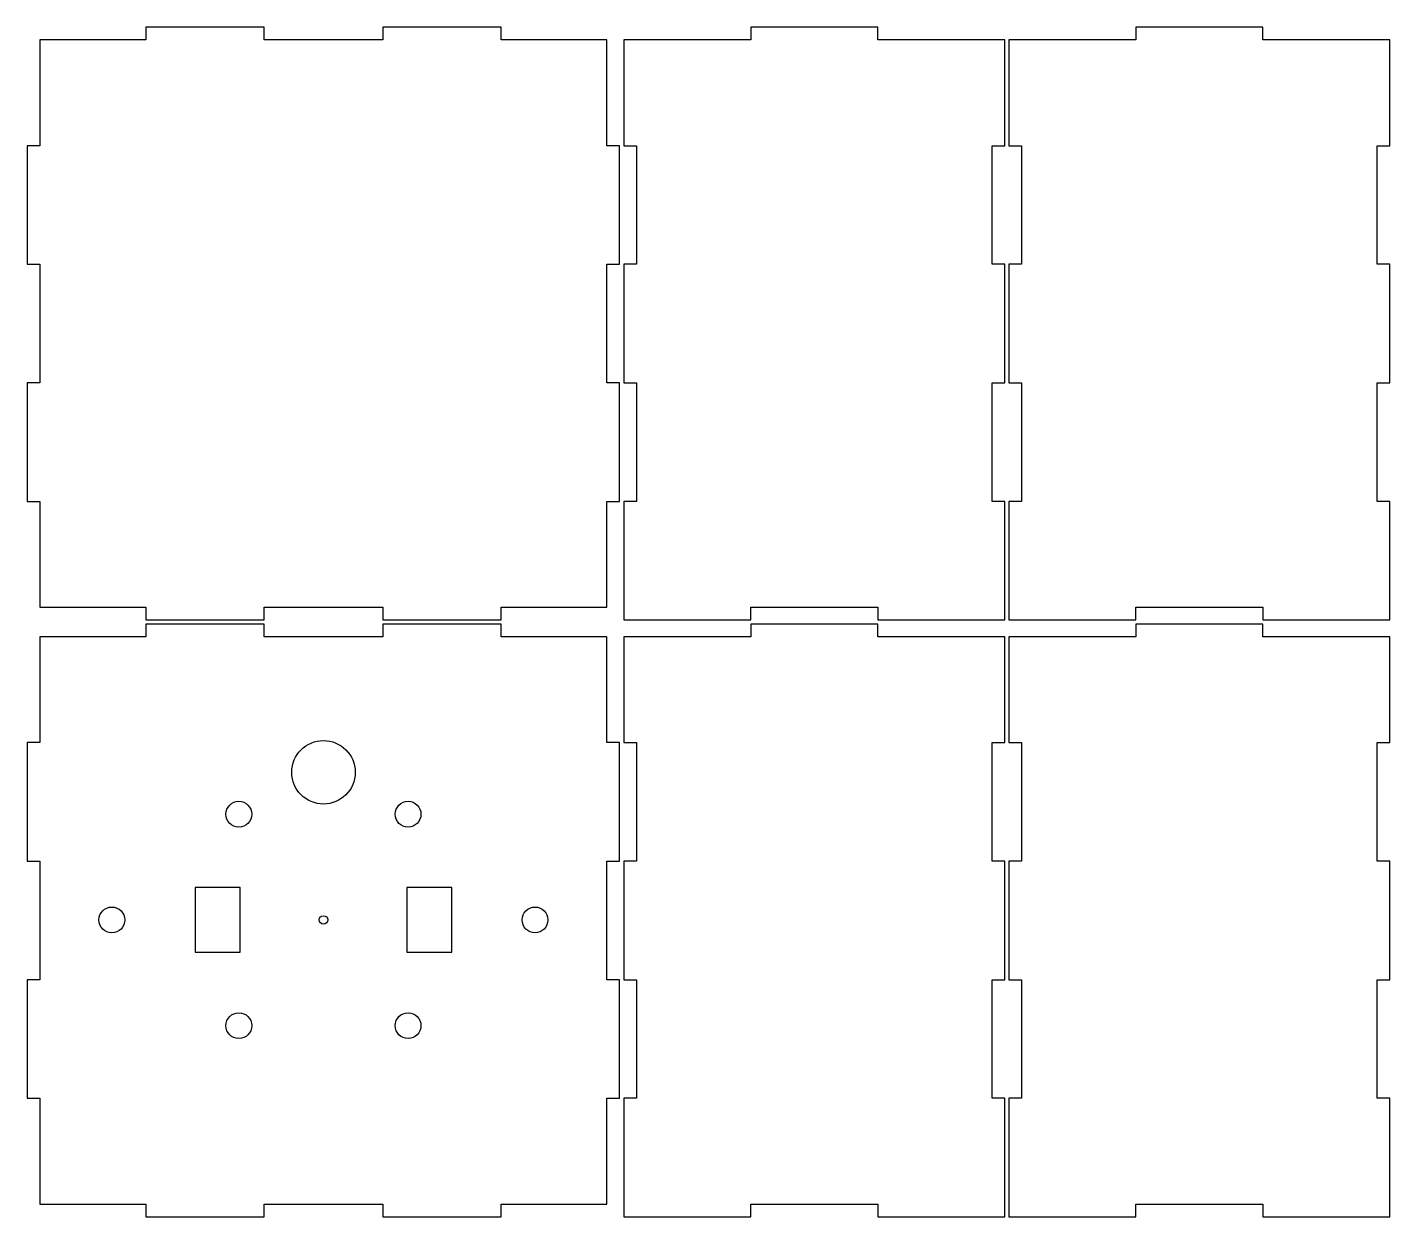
# Model space of a CAD drawing. Header units: millimetres. Extents: x -71 to 251, y 100 to 381.
import ezdxf

# ---------------------------------------------------------------- set-up
doc = ezdxf.new("R2010")
doc.units = ezdxf.units.MM
doc.header["$MEASUREMENT"] = 0
doc.layers.add('Default', color=18, linetype='Continuous', true_color=0x000000)
doc.layers.add('master_box_only', color=160, linetype='Continuous', true_color=0x0022ff)

msp = doc.modelspace()

# ---------------------------------------------------------------- linework, layer by layer
at = {"layer": 'Default'}
for p, q in [((-15.24, 381), (-43.24, 381)), ((-43.24, 381), (-43.24, 378)), ((-15.24, 378), (-15.24, 381)), ((40.76, 381), (12.76, 381)), ((12.76, 381), (12.76, 378)), ((40.76, 378), (40.76, 381)), ((129.76, 381), (99.76, 381)), ((99.76, 381), (99.76, 378)), ((129.76, 378), (129.76, 381)), ((220.76, 381), (190.76, 381)), ((190.76, 381), (190.76, 378)), ((220.76, 378), (220.76, 381)), ((-43.24, 378), (-68.24, 378)), ((-68.24, 378), (-68.24, 353)), ((12.76, 378), (-15.24, 378)), ((65.76, 378), (40.76, 378)), ((65.76, 353), (65.76, 378)), ((99.76, 378), (69.76, 378)), ((159.76, 378), (129.76, 378)), ((190.76, 378), (160.76, 378)), ((250.76, 378), (220.76, 378)), ((-68.24, 353), (-71.24, 353)), ((-71.24, 353), (-71.24, 325)), ((68.76, 353), (65.76, 353)), ((68.76, 325), (68.76, 353)), ((69.76, 353), (72.76, 353)), ((72.76, 353), (72.76, 325)), ((156.76, 325), (156.76, 353)), ((156.76, 353), (159.76, 353)), ((160.76, 353), (163.76, 353)), ((163.76, 353), (163.76, 325)), ((247.76, 325), (247.76, 353)), ((247.76, 353), (250.76, 353)), ((-71.24, 325), (-68.24, 325)), ((-68.24, 325), (-68.24, 297)), ((65.76, 297), (65.76, 325)), ((65.76, 325), (68.76, 325)), ((72.76, 325), (69.76, 325)), ((69.76, 325), (69.76, 297)), ((159.76, 325), (156.76, 325)), ((159.76, 297), (159.76, 325)), ((163.76, 325), (160.76, 325)), ((160.76, 325), (160.76, 297)), ((250.76, 325), (247.76, 325)), ((250.76, 297), (250.76, 325)), ((-68.24, 297), (-71.24, 297)), ((-71.24, 297), (-71.24, 269)), ((68.76, 297), (65.76, 297)), ((68.76, 269), (68.76, 297)), ((69.76, 297), (72.76, 297)), ((72.76, 297), (72.76, 269)), ((156.76, 269), (156.76, 297)), ((156.76, 297), (159.76, 297)), ((160.76, 297), (163.76, 297)), ((163.76, 297), (163.76, 269)), ((247.76, 269), (247.76, 297)), ((247.76, 297), (250.76, 297)), ((-71.24, 269), (-68.24, 269)), ((-68.24, 269), (-68.24, 244)), ((65.76, 244), (65.76, 269)), ((65.76, 269), (68.76, 269)), ((72.76, 269), (69.76, 269)), ((69.76, 269), (69.76, 241)), ((159.76, 269), (156.76, 269)), ((159.76, 241), (159.76, 269)), ((163.76, 269), (160.76, 269)), ((160.76, 269), (160.76, 241)), ((250.76, 269), (247.76, 269)), ((250.76, 241), (250.76, 269)), ((-68.24, 244), (-43.24, 244)), ((-43.24, 244), (-43.24, 241)), ((-15.24, 241), (-15.24, 244)), ((-15.24, 244), (12.76, 244)), ((12.76, 244), (12.76, 241)), ((40.76, 241), (40.76, 244)), ((40.76, 244), (65.76, 244)), ((99.76, 241), (99.76, 244)), ((99.76, 244), (129.76, 244)), ((129.76, 244), (129.76, 241)), ((190.76, 241), (190.76, 244)), ((190.76, 244), (220.76, 244)), ((220.76, 244), (220.76, 241)), ((-43.24, 241), (-15.24, 241)), ((-15.24, 240), (-43.24, 240)), ((-43.24, 240), (-43.24, 237)), ((-15.24, 237), (-15.24, 240)), ((12.76, 241), (40.76, 241)), ((40.76, 240), (12.76, 240)), ((12.76, 240), (12.76, 237)), ((40.76, 237), (40.76, 240)), ((69.76, 241), (99.76, 241)), ((129.76, 240), (99.76, 240)), ((99.76, 240), (99.76, 237)), ((129.76, 241), (159.76, 241)), ((129.76, 237), (129.76, 240)), ((160.76, 241), (190.76, 241)), ((220.76, 240), (190.76, 240)), ((190.76, 240), (190.76, 237)), ((220.76, 241), (250.76, 241)), ((220.76, 237), (220.76, 240)), ((-43.24, 237), (-68.24, 237)), ((-68.24, 237), (-68.24, 212)), ((12.76, 237), (-15.24, 237)), ((65.76, 237), (40.76, 237)), ((65.76, 212), (65.76, 237)), ((99.76, 237), (69.76, 237)), ((159.76, 237), (129.76, 237)), ((190.76, 237), (160.76, 237)), ((250.76, 237), (220.76, 237)), ((-68.24, 212), (-71.24, 212)), ((-71.24, 212), (-71.24, 184)), ((68.76, 212), (65.76, 212)), ((68.76, 184), (68.76, 212)), ((69.76, 212), (72.76, 212)), ((72.76, 212), (72.76, 184)), ((156.76, 184), (156.76, 212)), ((156.76, 212), (159.76, 212)), ((160.76, 212), (163.76, 212)), ((163.76, 212), (163.76, 184)), ((247.76, 184), (247.76, 212)), ((247.76, 212), (250.76, 212)), ((-71.24, 184), (-68.24, 184)), ((-68.24, 184), (-68.24, 156)), ((65.76, 156), (65.76, 184)), ((65.76, 184), (68.76, 184)), ((72.76, 184), (69.76, 184)), ((69.76, 184), (69.76, 156)), ((159.76, 184), (156.76, 184)), ((159.76, 156), (159.76, 184)), ((163.76, 184), (160.76, 184)), ((160.76, 184), (160.76, 156)), ((250.76, 184), (247.76, 184)), ((250.76, 156), (250.76, 184)), ((-68.24, 156), (-71.24, 156)), ((-71.24, 156), (-71.24, 128)), ((68.76, 156), (65.76, 156)), ((68.76, 128), (68.76, 156)), ((69.76, 156), (72.76, 156)), ((72.76, 156), (72.76, 128)), ((156.76, 128), (156.76, 156)), ((156.76, 156), (159.76, 156)), ((160.76, 156), (163.76, 156)), ((163.76, 156), (163.76, 128)), ((247.76, 128), (247.76, 156)), ((247.76, 156), (250.76, 156)), ((-71.24, 128), (-68.24, 128)), ((-68.24, 128), (-68.24, 103)), ((65.76, 103), (65.76, 128)), ((65.76, 128), (68.76, 128)), ((72.76, 128), (69.76, 128)), ((69.76, 128), (69.76, 100)), ((159.76, 128), (156.76, 128)), ((159.76, 100), (159.76, 128)), ((163.76, 128), (160.76, 128)), ((160.76, 128), (160.76, 100)), ((250.76, 128), (247.76, 128)), ((250.76, 100), (250.76, 128)), ((-68.24, 103), (-43.24, 103)), ((-43.24, 103), (-43.24, 100)), ((-43.24, 100), (-15.24, 100)), ((-15.24, 100), (-15.24, 103)), ((-15.24, 103), (12.76, 103)), ((12.76, 103), (12.76, 100)), ((12.76, 100), (40.76, 100)), ((40.76, 100), (40.76, 103)), ((40.76, 103), (65.76, 103)), ((69.76, 100), (99.76, 100)), ((99.76, 100), (99.76, 103)), ((99.76, 103), (129.76, 103)), ((129.76, 103), (129.76, 100)), ((129.76, 100), (159.76, 100)), ((160.76, 100), (190.76, 100)), ((190.76, 100), (190.76, 103)), ((190.76, 103), (220.76, 103)), ((220.76, 103), (220.76, 100)), ((220.76, 100), (250.76, 100))]:
    msp.add_line(p, q, dxfattribs=at)
for points in [[(69.76, 378), (69.76, 353)], [(159.76, 353), (159.76, 378)], [(160.76, 378), (160.76, 353)], [(250.76, 353), (250.76, 378)], [(69.76, 237), (69.76, 212)], [(159.76, 212), (159.76, 237)], [(160.76, 237), (160.76, 212)], [(250.76, 212), (250.76, 237)]]:
    msp.add_lwpolyline(points, dxfattribs=at)
for points in [[(-31.56, 162.47), (-20.91, 162.47), (-20.91, 177.77), (-31.56, 177.77)], [(18.44, 162.47), (29.09, 162.47), (29.09, 177.77), (18.44, 177.77)]]:
    msp.add_lwpolyline(points, close=True, dxfattribs=at)
for centre, radius in [((-21.24, 195.09), 3.05), ((18.76, 195.09), 3.05), ((-51.24, 170.12), 3.05), ((-1.24, 170.12), 1), ((48.76, 170.12), 3.05), ((-21.24, 145.14), 3.05), ((18.76, 145.14), 3.05)]:
    msp.add_circle(centre, radius, dxfattribs=at)
at = {"layer": 'master_box_only'}
msp.add_circle((-1.24, 205), 7.5, dxfattribs=at)

doc.saveas('drawing.dxf')
